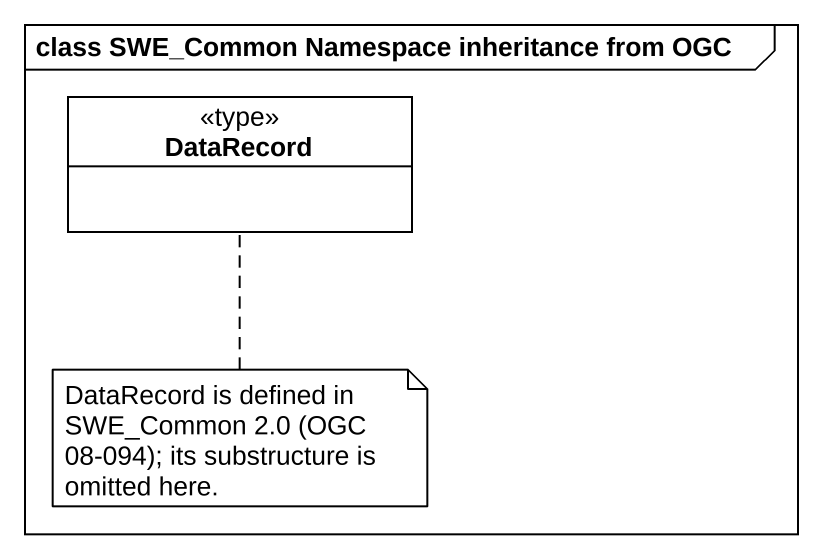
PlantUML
@startuml
mainframe class SWE_Common Namespace inheritance from OGC
hide circle
hide empty members
class DataRecord <<type>>
note bottom of DataRecord : DataRecord is defined in SWE_Common 2.0 (OGC 08-094); its substructure is omitted here.
@enduml
